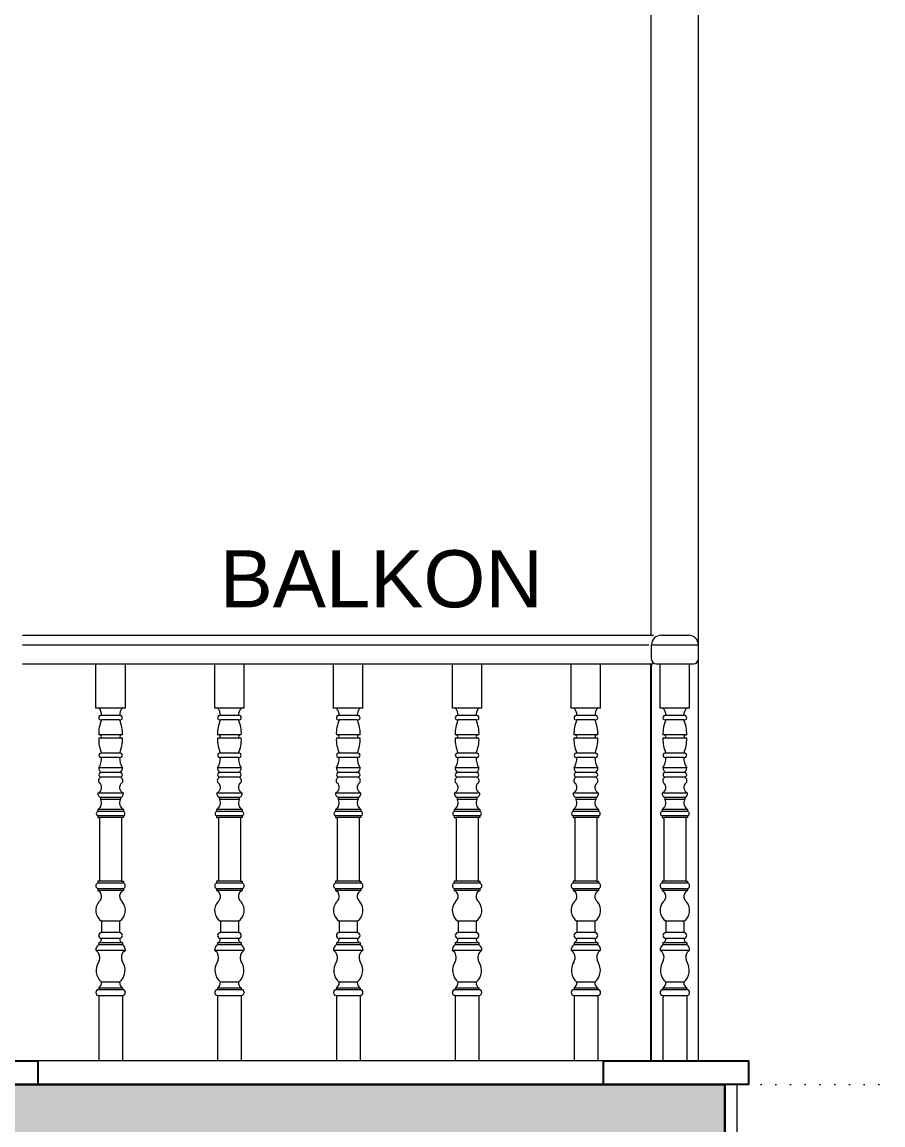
# Model space of a CAD drawing. Extents: x 775040 to 808375, y 4159409 to 4163651.
# Drawn here: x 793877 to 794058.1, y 4160552.6 to 4160784.6 of the extents above; entities that cross this region are included whole.
import ezdxf

# ---------------------------------------------------------------- set-up
doc = ezdxf.new("R2010")
doc.units = 0
doc.header["$MEASUREMENT"] = 0
doc.linetypes.add('ACAD_ISO07W100', pattern=[3, 0, -3])
doc.layers.add('denizlik', color=25, linetype='Continuous')
for name, color, linetype, lineweight in [('Z_g1', 1, 'Continuous', 5), ('Z_g2', 2, 'Continuous', 9), ('Z_g5', 5, 'Continuous', 18), ('Z_izdot', 42, 'ACAD_ISO07W100', 9), ('Z_iç ölçü dikey', 111, 'Continuous', 25), ('Z_kesit döşeme', 5, 'Continuous', 30), ('Z_kolon tarama', 171, 'Continuous', 5), ('Z_sıva', 241, 'Continuous', 5), ('Z_tefriş', 73, 'Continuous', 5), ('Z_yazı', 4, 'Continuous', 20)]:
    doc.layers.add(name, color=color, linetype=linetype, lineweight=lineweight)
doc.styles.add('ARIAL', font='ariblk.ttf', dxfattribs={"height": 1})

msp = doc.modelspace()

# ---------------------------------------------------------------- hatches: boundary and pattern name
at = {"layer": 'Z_kolon tarama'}
h = msp.add_hatch(dxfattribs=at)
h.set_pattern_fill('ANSI33', color=256, scale=15, style=0)
h.paths.add_polyline_path([(792844.87, 4160545.97), (792850.04, 4160551.14), (792883.69, 4160551.14), (792888.87, 4160545.97), (792888.87, 4160529.14), (792903.87, 4160529.14), (792903.87, 4160545.97), (792909.04, 4160551.14), (792942.69, 4160551.14), (792947.87, 4160545.97), (792947.87, 4160529.14), (792962.87, 4160529.14), (792962.87, 4160545.97), (792968.04, 4160551.14), (793001.69, 4160551.14), (793006.87, 4160545.97), (793006.87, 4160529.14), (793021.87, 4160529.14), (793021.87, 4160545.97), (793027.04, 4160551.14), (793060.69, 4160551.14), (793065.87, 4160545.97), (793065.87, 4160529.14), (793080.87, 4160529.14), (793080.87, 4160545.97), (793086.04, 4160551.14), (793119.69, 4160551.14), (793124.87, 4160545.97), (793124.87, 4160529.14), (793139.87, 4160529.14), (793139.87, 4160545.97), (793145.04, 4160551.14), (793178.69, 4160551.14), (793183.87, 4160545.97), (793183.87, 4160529.14), (793198.87, 4160529.14), (793198.87, 4160545.97), (793204.04, 4160551.14), (793237.69, 4160551.14), (793242.87, 4160545.97), (793242.87, 4160529.14), (793257.87, 4160529.14), (793257.87, 4160545.97), (793263.04, 4160551.14), (793296.69, 4160551.14), (793301.87, 4160545.97), (793301.87, 4160529.14), (793316.87, 4160529.14), (793316.87, 4160545.97), (793322.04, 4160551.14), (793355.69, 4160551.14), (793360.87, 4160545.97), (793360.87, 4160529.14), (793375.87, 4160529.14), (793375.87, 4160545.97), (793381.04, 4160551.14), (793414.69, 4160551.14), (793419.87, 4160545.97), (793419.87, 4160529.14), (793434.87, 4160529.14), (793434.87, 4160545.97), (793440.04, 4160551.14), (793473.69, 4160551.14), (793478.87, 4160545.97), (793478.87, 4160529.14), (793493.87, 4160529.14), (793493.87, 4160545.97), (793499.04, 4160551.14), (793532.69, 4160551.14), (793537.87, 4160545.97), (793537.87, 4160529.14), (793552.87, 4160529.14), (793552.87, 4160545.97), (793558.04, 4160551.14), (793591.69, 4160551.14), (793596.87, 4160545.97), (793596.87, 4160529.14), (793611.87, 4160529.14), (793611.87, 4160545.97), (793617.04, 4160551.14), (793650.69, 4160551.14), (793655.87, 4160545.97), (793655.87, 4160529.14), (793670.87, 4160529.14), (793670.87, 4160545.97), (793676.04, 4160551.14), (793709.69, 4160551.14), (793714.87, 4160545.97), (793714.87, 4160529.14), (793729.87, 4160529.14), (793729.87, 4160545.97), (793735.04, 4160551.14), (793768.69, 4160551.14), (793773.87, 4160545.97), (793773.87, 4160529.14), (794024.87, 4160529.14), (794024.87, 4160561.14), (792777.87, 4160561.14), (792777.87, 4160543.49), (792749.87, 4160543.49), (792749.87, 4160525.85), (792721.87, 4160525.85), (792721.87, 4160508.2), (792693.87, 4160508.2), (792693.87, 4160490.55), (792665.87, 4160490.55), (792665.87, 4160472.91), (792637.87, 4160472.91), (792637.87, 4160455.26), (792609.87, 4160455.26), (792609.87, 4160437.61), (792581.87, 4160437.61), (792581.87, 4160419.96), (792553.87, 4160419.96), (792553.87, 4160402.32), (792525.87, 4160402.32), (792525.87, 4160384.67), (792497.87, 4160384.67), (792497.87, 4160367.02), (792469.87, 4160367.02), (792469.87, 4160349.38), (792441.87, 4160349.38), (792441.87, 4160331.73), (792413.87, 4160331.73), (792413.87, 4160314.08), (792385.87, 4160314.08), (792385.87, 4160296.44), (792357.87, 4160296.44), (792357.87, 4160278.79), (792329.87, 4160278.79), (792329.87, 4160261.14), (792372.87, 4160261.14), (792372.87, 4160270.51), (792783.23, 4160529.14), (792844.87, 4160529.14)])
h.paths.add_polyline_path([(793794.87, 4160543.47), (793796.76, 4160545.14), (793808.87, 4160545.14), (793808.87, 4160533.14), (793794.87, 4160533.14)], flags=16)
h.paths.add_polyline_path([(793812.87, 4160545.14), (793825.09, 4160545.14), (793826.87, 4160543.42), (793826.87, 4160533.14), (793812.87, 4160533.14)], flags=16)
h.paths.add_polyline_path([(793853.87, 4160543.47), (793855.76, 4160545.14), (793867.87, 4160545.14), (793867.87, 4160533.14), (793853.87, 4160533.14)], flags=16)
h.paths.add_polyline_path([(793871.87, 4160545.14), (793884.09, 4160545.14), (793885.87, 4160543.42), (793885.87, 4160533.14), (793871.87, 4160533.14)], flags=16)
h.paths.add_polyline_path([(793809.88, 4160536.96), (793809.88, 4160553.33), (793791.13, 4160553.33), (793791.13, 4160536.96)], flags=24)

# ---------------------------------------------------------------- linework, layer by layer
at = {"layer": 'denizlik', "color": 5}
for points in [[(793849.87, 4160561.14), (793844.87, 4160561.14), (793844.87, 4160566.14), (793880.37, 4160566.14), (793880.37, 4160561.14), (793849.87, 4160561.14)], [(794004.37, 4160561.14), (793999.37, 4160561.14), (793999.37, 4160566.14), (794029.87, 4160566.14), (794029.87, 4160561.14), (794004.37, 4160561.14)]]:
    msp.add_lwpolyline(points, dxfattribs=at)
at = {"layer": 'Z_g1'}
for p, q in [((794009.31, 4160803.14), (794009.31, 4160655.64)), ((794019.31, 4160566.14), (794019.31, 4160803.14)), ((793877.09, 4160655.64), (794009.85, 4160655.64)), ((793877.09, 4160653.64), (794008.9, 4160653.64)), ((793877.09, 4160649.64), (794009.76, 4160649.64)), ((793877.09, 4160649.64), (794009.76, 4160649.64)), ((793999.37, 4160566.14), (793877.09, 4160566.14))]:
    msp.add_line(p, q, dxfattribs=at)
at = {"layer": 'Z_g2'}
for p, q in [((793892.55, 4160640.33), (793892.55, 4160649.64)), ((793898.75, 4160640.33), (793898.75, 4160649.64)), ((793917.55, 4160640.33), (793917.55, 4160649.64)), ((793923.75, 4160640.33), (793923.75, 4160649.64)), ((793942.55, 4160640.33), (793942.55, 4160649.64)), ((793948.75, 4160640.33), (793948.75, 4160649.64)), ((793967.55, 4160640.33), (793967.55, 4160649.64)), ((793973.75, 4160640.33), (793973.75, 4160649.64)), ((793992.55, 4160645.03), (793992.55, 4160649.64)), ((793998.75, 4160640.33), (793998.75, 4160649.64)), ((793992.55, 4160640.33), (793992.55, 4160645.03)), ((793898.75, 4160640.33), (793892.55, 4160640.33)), ((793923.75, 4160640.33), (793917.55, 4160640.33)), ((793948.75, 4160640.33), (793942.55, 4160640.33)), ((793973.75, 4160640.33), (793967.55, 4160640.33)), ((793998.75, 4160640.33), (793992.55, 4160640.33)), ((793897.55, 4160638.79), (793893.75, 4160638.79)), ((793897.55, 4160637.83), (793893.75, 4160637.83)), ((793922.55, 4160638.79), (793918.75, 4160638.79)), ((793922.55, 4160637.83), (793918.75, 4160637.83)), ((793947.55, 4160638.79), (793943.75, 4160638.79)), ((793947.55, 4160637.83), (793943.75, 4160637.83)), ((793972.55, 4160638.79), (793968.75, 4160638.79)), ((793972.55, 4160637.83), (793968.75, 4160637.83)), ((793997.55, 4160638.79), (793993.75, 4160638.79)), ((793997.55, 4160637.83), (793993.75, 4160637.83)), ((793898.15, 4160634.71), (793893.15, 4160634.71)), ((793898.15, 4160633.99), (793893.15, 4160633.99)), ((793923.15, 4160634.71), (793918.15, 4160634.71)), ((793923.15, 4160633.99), (793918.15, 4160633.99)), ((793948.15, 4160634.71), (793943.15, 4160634.71)), ((793948.15, 4160633.99), (793943.15, 4160633.99)), ((793973.15, 4160634.71), (793968.15, 4160634.71)), ((793973.15, 4160633.99), (793968.15, 4160633.99)), ((793998.15, 4160634.71), (793993.15, 4160634.71)), ((793998.15, 4160633.99), (793993.15, 4160633.99)), ((793897.55, 4160630.87), (793893.75, 4160630.87)), ((793922.55, 4160630.87), (793918.75, 4160630.87)), ((793947.55, 4160630.87), (793943.75, 4160630.87)), ((793972.55, 4160630.87), (793968.75, 4160630.87)), ((793997.55, 4160630.87), (793993.75, 4160630.87)), ((793897.55, 4160629.91), (793893.68, 4160629.91)), ((793922.55, 4160629.91), (793918.68, 4160629.91)), ((793947.55, 4160629.91), (793943.68, 4160629.91)), ((793972.55, 4160629.91), (793968.68, 4160629.91)), ((793997.55, 4160629.91), (793993.68, 4160629.91)), ((793898.15, 4160627.75), (793893.15, 4160627.75)), ((793897.07, 4160626.79), (793893.75, 4160626.79)), ((793897.55, 4160625.83), (793893.75, 4160625.83)), ((793897.55, 4160626.79), (793897.07, 4160626.79)), ((793923.15, 4160627.75), (793918.15, 4160627.75)), ((793922.07, 4160626.79), (793918.75, 4160626.79)), ((793922.55, 4160625.83), (793918.75, 4160625.83)), ((793922.55, 4160626.79), (793922.07, 4160626.79)), ((793948.15, 4160627.75), (793943.15, 4160627.75)), ((793947.07, 4160626.79), (793943.75, 4160626.79)), ((793947.55, 4160625.83), (793943.75, 4160625.83)), ((793947.55, 4160626.79), (793947.07, 4160626.79)), ((793973.15, 4160627.75), (793968.15, 4160627.75)), ((793972.07, 4160626.79), (793968.75, 4160626.79)), ((793972.55, 4160625.83), (793968.75, 4160625.83)), ((793972.55, 4160626.79), (793972.07, 4160626.79)), ((793998.15, 4160627.75), (793993.15, 4160627.75)), ((793997.07, 4160626.79), (793993.75, 4160626.79)), ((793997.55, 4160625.83), (793993.75, 4160625.83)), ((793997.55, 4160626.79), (793997.07, 4160626.79)), ((793898.33, 4160622.45), (793892.96, 4160622.45)), ((793893.56, 4160621.49), (793893.56, 4160621.13)), ((793897.73, 4160621.49), (793893.56, 4160621.49)), ((793897.73, 4160621.13), (793893.56, 4160621.13)), ((793897.73, 4160621.49), (793897.73, 4160621.13)), ((793923.33, 4160622.45), (793917.96, 4160622.45)), ((793918.56, 4160621.49), (793918.56, 4160621.13)), ((793922.73, 4160621.49), (793918.56, 4160621.49)), ((793922.73, 4160621.13), (793918.56, 4160621.13)), ((793922.73, 4160621.49), (793922.73, 4160621.13)), ((793948.33, 4160622.45), (793942.96, 4160622.45)), ((793943.56, 4160621.49), (793943.56, 4160621.13)), ((793947.73, 4160621.49), (793943.56, 4160621.49)), ((793947.73, 4160621.13), (793943.56, 4160621.13)), ((793947.73, 4160621.49), (793947.73, 4160621.13)), ((793973.33, 4160622.45), (793967.96, 4160622.45)), ((793968.56, 4160621.49), (793968.56, 4160621.13)), ((793972.73, 4160621.49), (793968.56, 4160621.49)), ((793972.73, 4160621.13), (793968.56, 4160621.13)), ((793972.73, 4160621.49), (793972.73, 4160621.13)), ((793998.33, 4160622.45), (793992.96, 4160622.45)), ((793993.56, 4160621.49), (793993.56, 4160621.13)), ((793997.73, 4160621.49), (793993.56, 4160621.49)), ((793997.73, 4160621.13), (793993.56, 4160621.13)), ((793997.73, 4160621.49), (793997.73, 4160621.13)), ((793892.96, 4160618.97), (793892.96, 4160618.61)), ((793898.33, 4160618.97), (793892.96, 4160618.97)), ((793898.33, 4160618.97), (793898.33, 4160618.61)), ((793917.96, 4160618.97), (793917.96, 4160618.61)), ((793923.33, 4160618.97), (793917.96, 4160618.97)), ((793923.33, 4160618.97), (793923.33, 4160618.61)), ((793942.96, 4160618.97), (793942.96, 4160618.61)), ((793948.33, 4160618.97), (793942.96, 4160618.97)), ((793948.33, 4160618.97), (793948.33, 4160618.61)), ((793967.96, 4160618.97), (793967.96, 4160618.61)), ((793973.33, 4160618.97), (793967.96, 4160618.97)), ((793973.33, 4160618.97), (793973.33, 4160618.61)), ((793992.96, 4160618.97), (793992.96, 4160618.61)), ((793998.33, 4160618.97), (793992.96, 4160618.97)), ((793998.33, 4160618.97), (793998.33, 4160618.61)), ((793898.33, 4160618.61), (793892.96, 4160618.61)), ((793892.96, 4160617.65), (793892.96, 4160617.29)), ((793898.33, 4160617.65), (793892.96, 4160617.65)), ((793892.96, 4160617.29), (793893.32, 4160617.29)), ((793893.32, 4160617.29), (793893.32, 4160603.89)), ((793897.97, 4160617.29), (793893.32, 4160617.29)), ((793898.33, 4160617.29), (793897.97, 4160617.29)), ((793897.97, 4160617.29), (793897.97, 4160603.89)), ((793898.33, 4160617.65), (793898.33, 4160617.29)), ((793923.33, 4160618.61), (793917.96, 4160618.61)), ((793917.96, 4160617.65), (793917.96, 4160617.29)), ((793923.33, 4160617.65), (793917.96, 4160617.65)), ((793917.96, 4160617.29), (793918.32, 4160617.29)), ((793918.32, 4160617.29), (793918.32, 4160603.89)), ((793922.97, 4160617.29), (793918.32, 4160617.29)), ((793923.33, 4160617.29), (793922.97, 4160617.29)), ((793922.97, 4160617.29), (793922.97, 4160603.89)), ((793923.33, 4160617.65), (793923.33, 4160617.29)), ((793948.33, 4160618.61), (793942.96, 4160618.61)), ((793942.96, 4160617.65), (793942.96, 4160617.29)), ((793948.33, 4160617.65), (793942.96, 4160617.65)), ((793942.96, 4160617.29), (793943.32, 4160617.29)), ((793943.32, 4160617.29), (793943.32, 4160603.89)), ((793947.97, 4160617.29), (793943.32, 4160617.29)), ((793948.33, 4160617.29), (793947.97, 4160617.29)), ((793947.97, 4160617.29), (793947.97, 4160603.89)), ((793948.33, 4160617.65), (793948.33, 4160617.29)), ((793973.33, 4160618.61), (793967.96, 4160618.61)), ((793967.96, 4160617.65), (793967.96, 4160617.29)), ((793973.33, 4160617.65), (793967.96, 4160617.65)), ((793967.96, 4160617.29), (793968.32, 4160617.29)), ((793968.32, 4160617.29), (793968.32, 4160603.89)), ((793972.97, 4160617.29), (793968.32, 4160617.29)), ((793973.33, 4160617.29), (793972.97, 4160617.29)), ((793972.97, 4160617.29), (793972.97, 4160603.89)), ((793973.33, 4160617.65), (793973.33, 4160617.29)), ((793998.33, 4160618.61), (793992.96, 4160618.61)), ((793992.96, 4160617.65), (793992.96, 4160617.29)), ((793998.33, 4160617.65), (793992.96, 4160617.65)), ((793992.96, 4160617.29), (793993.32, 4160617.29)), ((793993.32, 4160617.29), (793993.32, 4160603.89)), ((793997.97, 4160617.29), (793993.32, 4160617.29)), ((793998.33, 4160617.29), (793997.97, 4160617.29)), ((793997.97, 4160617.29), (793997.97, 4160603.89)), ((793998.33, 4160617.65), (793998.33, 4160617.29)), ((793893.32, 4160603.89), (793892.96, 4160603.89)), ((793892.96, 4160603.89), (793892.96, 4160603.53)), ((793898.33, 4160603.53), (793892.96, 4160603.53)), ((793897.97, 4160603.89), (793893.32, 4160603.89)), ((793897.97, 4160603.89), (793898.33, 4160603.89)), ((793898.33, 4160603.89), (793898.33, 4160603.53)), ((793918.32, 4160603.89), (793917.96, 4160603.89)), ((793917.96, 4160603.89), (793917.96, 4160603.53)), ((793923.33, 4160603.53), (793917.96, 4160603.53)), ((793922.97, 4160603.89), (793918.32, 4160603.89)), ((793922.97, 4160603.89), (793923.33, 4160603.89)), ((793923.33, 4160603.89), (793923.33, 4160603.53)), ((793943.32, 4160603.89), (793942.96, 4160603.89)), ((793942.96, 4160603.89), (793942.96, 4160603.53)), ((793948.33, 4160603.53), (793942.96, 4160603.53)), ((793947.97, 4160603.89), (793943.32, 4160603.89)), ((793947.97, 4160603.89), (793948.33, 4160603.89)), ((793948.33, 4160603.89), (793948.33, 4160603.53)), ((793968.32, 4160603.89), (793967.96, 4160603.89)), ((793967.96, 4160603.89), (793967.96, 4160603.53)), ((793973.33, 4160603.53), (793967.96, 4160603.53)), ((793972.97, 4160603.89), (793968.32, 4160603.89)), ((793972.97, 4160603.89), (793973.33, 4160603.89)), ((793973.33, 4160603.89), (793973.33, 4160603.53)), ((793993.32, 4160603.89), (793992.96, 4160603.89)), ((793992.96, 4160603.89), (793992.96, 4160603.53)), ((793998.33, 4160603.53), (793992.96, 4160603.53)), ((793997.97, 4160603.89), (793993.32, 4160603.89)), ((793997.97, 4160603.89), (793998.33, 4160603.89)), ((793998.33, 4160603.89), (793998.33, 4160603.53)), ((793892.96, 4160602.33), (793892.96, 4160601.97)), ((793898.33, 4160602.33), (793892.96, 4160602.33)), ((793898.33, 4160601.97), (793892.96, 4160601.97)), ((793898.33, 4160602.33), (793898.33, 4160601.97)), ((793917.96, 4160602.33), (793917.96, 4160601.97)), ((793923.33, 4160602.33), (793917.96, 4160602.33)), ((793923.33, 4160601.97), (793917.96, 4160601.97)), ((793923.33, 4160602.33), (793923.33, 4160601.97)), ((793942.96, 4160602.33), (793942.96, 4160601.97)), ((793948.33, 4160602.33), (793942.96, 4160602.33)), ((793948.33, 4160601.97), (793942.96, 4160601.97)), ((793948.33, 4160602.33), (793948.33, 4160601.97)), ((793967.96, 4160602.33), (793967.96, 4160601.97)), ((793973.33, 4160602.33), (793967.96, 4160602.33)), ((793973.33, 4160601.97), (793967.96, 4160601.97)), ((793973.33, 4160602.33), (793973.33, 4160601.97)), ((793992.96, 4160602.33), (793992.96, 4160601.97)), ((793998.33, 4160602.33), (793992.96, 4160602.33)), ((793998.33, 4160601.97), (793992.96, 4160601.97)), ((793998.33, 4160602.33), (793998.33, 4160601.97)), ((793893.75, 4160595.49), (793893.75, 4160593.09)), ((793897.55, 4160595.49), (793893.75, 4160595.49)), ((793897.55, 4160595.49), (793897.55, 4160593.09)), ((793918.75, 4160595.49), (793918.75, 4160593.09)), ((793922.55, 4160595.49), (793918.75, 4160595.49)), ((793922.55, 4160595.49), (793922.55, 4160593.09)), ((793943.75, 4160595.49), (793943.75, 4160593.09)), ((793947.55, 4160595.49), (793943.75, 4160595.49)), ((793947.55, 4160595.49), (793947.55, 4160593.09)), ((793968.75, 4160595.49), (793968.75, 4160593.09)), ((793972.55, 4160595.49), (793968.75, 4160595.49)), ((793972.55, 4160595.49), (793972.55, 4160593.09)), ((793993.75, 4160595.49), (793993.75, 4160593.09)), ((793997.55, 4160595.49), (793993.75, 4160595.49)), ((793997.55, 4160595.49), (793997.55, 4160593.09)), ((793893.15, 4160590.93), (793893.15, 4160590.57)), ((793898.15, 4160590.93), (793893.15, 4160590.93)), ((793897.55, 4160591.89), (793893.75, 4160591.89)), ((793897.55, 4160593.09), (793893.8, 4160593.09)), ((793898.15, 4160590.93), (793898.15, 4160590.57)), ((793918.15, 4160590.93), (793918.15, 4160590.57)), ((793923.15, 4160590.93), (793918.15, 4160590.93)), ((793922.55, 4160591.89), (793918.75, 4160591.89)), ((793922.55, 4160593.09), (793918.8, 4160593.09)), ((793923.15, 4160590.93), (793923.15, 4160590.57)), ((793943.15, 4160590.93), (793943.15, 4160590.57)), ((793948.15, 4160590.93), (793943.15, 4160590.93)), ((793947.55, 4160591.89), (793943.75, 4160591.89)), ((793947.55, 4160593.09), (793943.8, 4160593.09)), ((793948.15, 4160590.93), (793948.15, 4160590.57)), ((793968.15, 4160590.93), (793968.15, 4160590.57)), ((793973.15, 4160590.93), (793968.15, 4160590.93)), ((793972.55, 4160591.89), (793968.75, 4160591.89)), ((793972.55, 4160593.09), (793968.8, 4160593.09)), ((793973.15, 4160590.93), (793973.15, 4160590.57)), ((793993.15, 4160590.93), (793993.15, 4160590.57)), ((793998.15, 4160590.93), (793993.15, 4160590.93)), ((793997.55, 4160591.89), (793993.75, 4160591.89)), ((793997.55, 4160593.09), (793993.8, 4160593.09)), ((793998.15, 4160590.93), (793998.15, 4160590.57)), ((793898.75, 4160589.37), (793892.55, 4160589.37)), ((793893.15, 4160590.57), (793898.15, 4160590.57)), ((793923.75, 4160589.37), (793917.55, 4160589.37)), ((793918.15, 4160590.57), (793923.15, 4160590.57)), ((793948.75, 4160589.37), (793942.55, 4160589.37)), ((793943.15, 4160590.57), (793948.15, 4160590.57)), ((793973.75, 4160589.37), (793967.55, 4160589.37)), ((793968.15, 4160590.57), (793973.15, 4160590.57)), ((793998.75, 4160589.37), (793992.55, 4160589.37)), ((793993.15, 4160590.57), (793998.15, 4160590.57)), ((793897.55, 4160582.65), (793893.75, 4160582.65)), ((793922.55, 4160582.65), (793918.75, 4160582.65)), ((793947.55, 4160582.65), (793943.75, 4160582.65)), ((793972.55, 4160582.65), (793968.75, 4160582.65)), ((793997.55, 4160582.65), (793993.75, 4160582.65)), ((793893.15, 4160581.45), (793893.15, 4160581.09)), ((793893.15, 4160581.45), (793898.15, 4160581.45)), ((793898.15, 4160581.09), (793893.15, 4160581.09)), ((793893.15, 4160579.89), (793893.15, 4160566.14)), ((793893.15, 4160579.89), (793898.15, 4160579.89)), ((793898.15, 4160581.45), (793898.15, 4160581.09)), ((793898.15, 4160579.89), (793898.15, 4160566.14)), ((793918.15, 4160581.45), (793918.15, 4160581.09)), ((793918.15, 4160581.45), (793923.15, 4160581.45)), ((793923.15, 4160581.09), (793918.15, 4160581.09)), ((793918.15, 4160579.89), (793918.15, 4160566.14)), ((793918.15, 4160579.89), (793923.15, 4160579.89)), ((793923.15, 4160581.45), (793923.15, 4160581.09)), ((793923.15, 4160579.89), (793923.15, 4160566.14)), ((793943.15, 4160581.45), (793943.15, 4160581.09)), ((793943.15, 4160581.45), (793948.15, 4160581.45)), ((793948.15, 4160581.09), (793943.15, 4160581.09)), ((793943.15, 4160579.89), (793943.15, 4160566.14)), ((793943.15, 4160579.89), (793948.15, 4160579.89)), ((793948.15, 4160581.45), (793948.15, 4160581.09)), ((793948.15, 4160579.89), (793948.15, 4160566.14)), ((793968.15, 4160581.45), (793968.15, 4160581.09)), ((793968.15, 4160581.45), (793973.15, 4160581.45)), ((793973.15, 4160581.09), (793968.15, 4160581.09)), ((793968.15, 4160579.89), (793968.15, 4160566.14)), ((793968.15, 4160579.89), (793973.15, 4160579.89)), ((793973.15, 4160581.45), (793973.15, 4160581.09)), ((793973.15, 4160579.89), (793973.15, 4160566.14)), ((793993.15, 4160581.45), (793993.15, 4160581.09)), ((793993.15, 4160581.45), (793998.15, 4160581.45)), ((793998.15, 4160581.09), (793993.15, 4160581.09)), ((793993.15, 4160579.89), (793993.15, 4160566.14)), ((793993.15, 4160579.89), (793998.15, 4160579.89)), ((793998.15, 4160581.45), (793998.15, 4160581.09)), ((793998.15, 4160579.89), (793998.15, 4160566.14))]:
    msp.add_line(p, q, dxfattribs=at)
for centre, radius, start, end in [((793891.83, 4160638.93), 1.92, 355.9157, 46.7436), ((793899.47, 4160638.93), 1.92, 133.2564, 184.0843), ((793916.83, 4160638.93), 1.92, 355.9157, 46.7436), ((793924.47, 4160638.93), 1.92, 133.2564, 184.0843), ((793941.83, 4160638.93), 1.92, 355.9157, 46.7436), ((793949.47, 4160638.93), 1.92, 133.2564, 184.0843), ((793966.83, 4160638.93), 1.92, 355.9157, 46.7436), ((793974.47, 4160638.93), 1.92, 133.2564, 184.0843), ((793991.83, 4160638.93), 1.92, 355.9157, 46.7436), ((793999.47, 4160638.93), 1.92, 133.2564, 184.0843), ((793900.2, 4160634.97), 7.06, 156.1042, 182.1247), ((793893.65, 4160638.3), 0.502, 78.7725, 178.5472), ((793893.65, 4160638.32), 0.502, 181.4528, 281.2275), ((793897.65, 4160638.3), 0.502, 1.4528, 101.2275), ((793897.65, 4160638.32), 0.502, 258.7725, 358.5472), ((793891.1, 4160634.97), 7.06, 357.8753, 23.8958), ((793925.2, 4160634.97), 7.06, 156.1042, 182.1247), ((793918.65, 4160638.3), 0.502, 78.7725, 178.5472), ((793918.65, 4160638.32), 0.502, 181.4528, 281.2275), ((793922.65, 4160638.3), 0.502, 1.4528, 101.2275), ((793922.65, 4160638.32), 0.502, 258.7725, 358.5472), ((793916.1, 4160634.97), 7.06, 357.8753, 23.8958), ((793950.2, 4160634.97), 7.06, 156.1042, 182.1247), ((793943.65, 4160638.3), 0.502, 78.7725, 178.5472), ((793943.65, 4160638.32), 0.502, 181.4528, 281.2275), ((793947.65, 4160638.3), 0.502, 1.4528, 101.2275), ((793947.65, 4160638.32), 0.502, 258.7725, 358.5472), ((793941.1, 4160634.97), 7.06, 357.8753, 23.8958), ((793975.2, 4160634.97), 7.06, 156.1042, 182.1247), ((793968.65, 4160638.3), 0.502, 78.7725, 178.5472), ((793968.65, 4160638.32), 0.502, 181.4528, 281.2275), ((793972.65, 4160638.3), 0.502, 1.4528, 101.2275), ((793972.65, 4160638.32), 0.502, 258.7725, 358.5472), ((793966.1, 4160634.97), 7.06, 357.8753, 23.8958), ((794000.2, 4160634.97), 7.06, 156.1042, 182.1247), ((793993.65, 4160638.3), 0.502, 78.7725, 178.5472), ((793993.65, 4160638.32), 0.502, 181.4528, 281.2275), ((793997.65, 4160638.3), 0.502, 1.4528, 101.2275), ((793997.65, 4160638.32), 0.502, 258.7725, 358.5472), ((793991.1, 4160634.97), 7.06, 357.8753, 23.8958), ((793900.2, 4160633.73), 7.06, 177.8753, 203.8958), ((793893.13, 4160633.45), 1.26, 72.6119, 89.4023), ((793893.13, 4160635.25), 1.26, 270.5977, 287.3881), ((793893.41, 4160634.36), 0.315, 358.91, 70.2818), ((793893.41, 4160634.35), 0.315, 289.7182, 1.09), ((793891.1, 4160633.73), 7.06, 336.1042, 2.1247), ((793897.89, 4160634.36), 0.315, 109.7182, 181.09), ((793897.89, 4160634.35), 0.315, 178.91, 250.2818), ((793898.16, 4160633.45), 1.26, 90.5977, 107.3881), ((793898.16, 4160635.25), 1.26, 252.6119, 269.4023), ((793925.2, 4160633.73), 7.06, 177.8753, 203.8958), ((793918.13, 4160633.45), 1.26, 72.6119, 89.4023), ((793918.13, 4160635.25), 1.26, 270.5977, 287.3881), ((793918.41, 4160634.36), 0.315, 358.91, 70.2818), ((793918.41, 4160634.35), 0.315, 289.7182, 1.09), ((793916.1, 4160633.73), 7.06, 336.1042, 2.1247), ((793922.89, 4160634.36), 0.315, 109.7182, 181.09), ((793922.89, 4160634.35), 0.315, 178.91, 250.2818), ((793923.16, 4160633.45), 1.26, 90.5977, 107.3881), ((793923.16, 4160635.25), 1.26, 252.6119, 269.4023), ((793950.2, 4160633.73), 7.06, 177.8753, 203.8958), ((793943.13, 4160633.45), 1.26, 72.6119, 89.4023), ((793943.13, 4160635.25), 1.26, 270.5977, 287.3881), ((793943.41, 4160634.36), 0.315, 358.91, 70.2818), ((793943.41, 4160634.35), 0.315, 289.7182, 1.09), ((793941.1, 4160633.73), 7.06, 336.1042, 2.1247), ((793947.89, 4160634.36), 0.315, 109.7182, 181.09), ((793947.89, 4160634.35), 0.315, 178.91, 250.2818), ((793948.16, 4160633.45), 1.26, 90.5977, 107.3881), ((793948.16, 4160635.25), 1.26, 252.6119, 269.4023), ((793975.2, 4160633.73), 7.06, 177.8753, 203.8958), ((793968.13, 4160633.45), 1.26, 72.6119, 89.4023), ((793968.13, 4160635.25), 1.26, 270.5977, 287.3881), ((793968.41, 4160634.36), 0.315, 358.91, 70.2818), ((793968.41, 4160634.35), 0.315, 289.7182, 1.09), ((793966.1, 4160633.73), 7.06, 336.1042, 2.1247), ((793972.89, 4160634.36), 0.315, 109.7182, 181.09), ((793972.89, 4160634.35), 0.315, 178.91, 250.2818), ((793973.16, 4160633.45), 1.26, 90.5977, 107.3881), ((793973.16, 4160635.25), 1.26, 252.6119, 269.4023), ((794000.2, 4160633.73), 7.06, 177.8753, 203.8958), ((793993.13, 4160633.45), 1.26, 72.6119, 89.4023), ((793993.13, 4160635.25), 1.26, 270.5977, 287.3881), ((793993.41, 4160634.36), 0.315, 358.91, 70.2818), ((793993.41, 4160634.35), 0.315, 289.7182, 1.09), ((793991.1, 4160633.73), 7.06, 336.1042, 2.1247), ((793997.89, 4160634.36), 0.315, 109.7182, 181.09), ((793997.89, 4160634.35), 0.315, 178.91, 250.2818), ((793998.16, 4160633.45), 1.26, 90.5977, 107.3881), ((793998.16, 4160635.25), 1.26, 252.6119, 269.4023), ((793893.68, 4160630.36), 0.52, 82.2985, 176.0975), ((793893.68, 4160630.43), 0.52, 183.9025, 277.7015), ((793897.62, 4160630.36), 0.52, 3.9025, 97.7015), ((793897.62, 4160630.43), 0.52, 262.2985, 356.0975), ((793918.68, 4160630.36), 0.52, 82.2985, 176.0975), ((793918.68, 4160630.43), 0.52, 183.9025, 277.7015), ((793922.62, 4160630.36), 0.52, 3.9025, 97.7015), ((793922.62, 4160630.43), 0.52, 262.2985, 356.0975), ((793943.68, 4160630.36), 0.52, 82.2985, 176.0975), ((793943.68, 4160630.43), 0.52, 183.9025, 277.7015), ((793947.62, 4160630.36), 0.52, 3.9025, 97.7015), ((793947.62, 4160630.43), 0.52, 262.2985, 356.0975), ((793968.68, 4160630.36), 0.52, 82.2985, 176.0975), ((793968.68, 4160630.43), 0.52, 183.9025, 277.7015), ((793972.62, 4160630.36), 0.52, 3.9025, 97.7015), ((793972.62, 4160630.43), 0.52, 262.2985, 356.0975), ((793993.68, 4160630.36), 0.52, 82.2985, 176.0975), ((793993.68, 4160630.43), 0.52, 183.9025, 277.7015), ((793997.62, 4160630.36), 0.52, 3.9025, 97.7015), ((793997.62, 4160630.43), 0.52, 262.2985, 356.0975), ((793890.03, 4160629.78), 3.72, 326.9193, 2.0325), ((793901.26, 4160629.78), 3.72, 177.9675, 213.0807), ((793915.03, 4160629.78), 3.72, 326.9193, 2.0325), ((793926.26, 4160629.78), 3.72, 177.9675, 213.0807), ((793940.03, 4160629.78), 3.72, 326.9193, 2.0325), ((793951.26, 4160629.78), 3.72, 177.9675, 213.0807), ((793965.03, 4160629.78), 3.72, 326.9193, 2.0325), ((793976.26, 4160629.78), 3.72, 177.9675, 213.0807), ((793990.03, 4160629.78), 3.72, 326.9193, 2.0325), ((794001.26, 4160629.78), 3.72, 177.9675, 213.0807), ((793893.86, 4160625.08), 0.759, 98.127, 219.2866), ((793894.1, 4160627.68), 0.954, 175.5967, 248.4141), ((793893.68, 4160626.28), 0.52, 82.2985, 176.0975), ((793893.68, 4160626.35), 0.52, 183.9025, 277.7015), ((793897.2, 4160627.68), 0.954, 291.5859, 4.4033), ((793897.62, 4160626.28), 0.52, 3.9025, 97.7015), ((793897.62, 4160626.35), 0.52, 262.2985, 356.0975), ((793897.44, 4160625.08), 0.759, 320.7134, 81.873), ((793918.86, 4160625.08), 0.759, 98.127, 219.2866), ((793919.1, 4160627.68), 0.954, 175.5967, 248.4141), ((793918.68, 4160626.28), 0.52, 82.2985, 176.0975), ((793918.68, 4160626.35), 0.52, 183.9025, 277.7015), ((793922.2, 4160627.68), 0.954, 291.5859, 4.4033), ((793922.62, 4160626.28), 0.52, 3.9025, 97.7015), ((793922.62, 4160626.35), 0.52, 262.2985, 356.0975), ((793922.44, 4160625.08), 0.759, 320.7134, 81.873), ((793943.86, 4160625.08), 0.759, 98.127, 219.2866), ((793944.1, 4160627.68), 0.954, 175.5967, 248.4141), ((793943.68, 4160626.28), 0.52, 82.2985, 176.0975), ((793943.68, 4160626.35), 0.52, 183.9025, 277.7015), ((793947.2, 4160627.68), 0.954, 291.5859, 4.4033), ((793947.62, 4160626.28), 0.52, 3.9025, 97.7015), ((793947.62, 4160626.35), 0.52, 262.2985, 356.0975), ((793947.44, 4160625.08), 0.759, 320.7134, 81.873), ((793968.86, 4160625.08), 0.759, 98.127, 219.2866), ((793969.1, 4160627.68), 0.954, 175.5967, 248.4141), ((793968.68, 4160626.28), 0.52, 82.2985, 176.0975), ((793968.68, 4160626.35), 0.52, 183.9025, 277.7015), ((793972.2, 4160627.68), 0.954, 291.5859, 4.4033), ((793972.62, 4160626.28), 0.52, 3.9025, 97.7015), ((793972.62, 4160626.35), 0.52, 262.2985, 356.0975), ((793972.44, 4160625.08), 0.759, 320.7134, 81.873), ((793993.86, 4160625.08), 0.759, 98.127, 219.2866), ((793994.1, 4160627.68), 0.954, 175.5967, 248.4141), ((793993.68, 4160626.28), 0.52, 82.2985, 176.0975), ((793993.68, 4160626.35), 0.52, 183.9025, 277.7015), ((793997.2, 4160627.68), 0.954, 291.5859, 4.4033), ((793997.62, 4160626.28), 0.52, 3.9025, 97.7015), ((793997.62, 4160626.35), 0.52, 262.2985, 356.0975), ((793997.44, 4160625.08), 0.759, 320.7134, 81.873), ((793892.51, 4160623.61), 1.25, 291.5548, 52.408), ((793898.79, 4160623.61), 1.25, 127.592, 248.4452), ((793917.51, 4160623.61), 1.25, 291.5548, 52.408), ((793923.79, 4160623.61), 1.25, 127.592, 248.4452), ((793942.51, 4160623.61), 1.25, 291.5548, 52.408), ((793948.79, 4160623.61), 1.25, 127.592, 248.4452), ((793967.51, 4160623.61), 1.25, 291.5548, 52.408), ((793973.79, 4160623.61), 1.25, 127.592, 248.4452), ((793992.51, 4160623.61), 1.25, 291.5548, 52.408), ((793998.79, 4160623.61), 1.25, 127.592, 248.4452), ((793893.92, 4160622.38), 0.954, 175.5967, 248.4141), ((793892.08, 4160620.38), 1.67, 302.2317, 26.7201), ((793899.22, 4160620.38), 1.67, 153.2799, 237.7683), ((793897.38, 4160622.38), 0.954, 291.5859, 4.4033), ((793918.92, 4160622.38), 0.954, 175.5967, 248.4141), ((793917.08, 4160620.38), 1.67, 302.2317, 26.7201), ((793924.22, 4160620.38), 1.67, 153.2799, 237.7683), ((793922.38, 4160622.38), 0.954, 291.5859, 4.4033), ((793943.92, 4160622.38), 0.954, 175.5967, 248.4141), ((793942.08, 4160620.38), 1.67, 302.2317, 26.7201), ((793949.22, 4160620.38), 1.67, 153.2799, 237.7683), ((793947.38, 4160622.38), 0.954, 291.5859, 4.4033), ((793968.92, 4160622.38), 0.954, 175.5967, 248.4141), ((793967.08, 4160620.38), 1.67, 302.2317, 26.7201), ((793974.22, 4160620.38), 1.67, 153.2799, 237.7683), ((793972.38, 4160622.38), 0.954, 291.5859, 4.4033), ((793993.92, 4160622.38), 0.954, 175.5967, 248.4141), ((793992.08, 4160620.38), 1.67, 302.2317, 26.7201), ((793999.22, 4160620.38), 1.67, 153.2799, 237.7683), ((793997.38, 4160622.38), 0.954, 291.5859, 4.4033), ((793893.14, 4160618.13), 0.509, 109.5898, 250.4102), ((793898.16, 4160618.13), 0.509, 289.5898, 70.4102), ((793918.14, 4160618.13), 0.509, 109.5898, 250.4102), ((793923.16, 4160618.13), 0.509, 289.5898, 70.4102), ((793943.14, 4160618.13), 0.509, 109.5898, 250.4102), ((793948.16, 4160618.13), 0.509, 289.5898, 70.4102), ((793968.14, 4160618.13), 0.509, 109.5898, 250.4102), ((793973.16, 4160618.13), 0.509, 289.5898, 70.4102), ((793993.14, 4160618.13), 0.509, 109.5898, 250.4102), ((793998.16, 4160618.13), 0.509, 289.5898, 70.4102), ((793893.15, 4160602.96), 0.599, 107.6456, 182.7954), ((793893.15, 4160602.9), 0.599, 177.2046, 252.3544), ((793898.15, 4160602.96), 0.599, 357.2046, 72.3544), ((793898.15, 4160602.9), 0.599, 287.6456, 2.7954), ((793918.15, 4160602.96), 0.599, 107.6456, 182.7954), ((793918.15, 4160602.9), 0.599, 177.2046, 252.3544), ((793923.15, 4160602.96), 0.599, 357.2046, 72.3544), ((793923.15, 4160602.9), 0.599, 287.6456, 2.7954), ((793943.15, 4160602.96), 0.599, 107.6456, 182.7954), ((793943.15, 4160602.9), 0.599, 177.2046, 252.3544), ((793948.15, 4160602.96), 0.599, 357.2046, 72.3544), ((793948.15, 4160602.9), 0.599, 287.6456, 2.7954), ((793968.15, 4160602.96), 0.599, 107.6456, 182.7954), ((793968.15, 4160602.9), 0.599, 177.2046, 252.3544), ((793973.15, 4160602.96), 0.599, 357.2046, 72.3544), ((793973.15, 4160602.9), 0.599, 287.6456, 2.7954), ((793993.15, 4160602.96), 0.599, 107.6456, 182.7954), ((793993.15, 4160602.9), 0.599, 177.2046, 252.3544), ((793998.15, 4160602.96), 0.599, 357.2046, 72.3544), ((793998.15, 4160602.9), 0.599, 287.6456, 2.7954), ((793892.34, 4160600.7), 1.42, 307.2303, 63.7098), ((793898.96, 4160600.7), 1.42, 116.2902, 232.7697), ((793917.34, 4160600.7), 1.42, 307.2303, 63.7098), ((793923.96, 4160600.7), 1.42, 116.2902, 232.7697), ((793942.34, 4160600.7), 1.42, 307.2303, 63.7098), ((793948.96, 4160600.7), 1.42, 116.2902, 232.7697), ((793967.34, 4160600.7), 1.42, 307.2303, 63.7098), ((793973.96, 4160600.7), 1.42, 116.2902, 232.7697), ((793992.34, 4160600.7), 1.42, 307.2303, 63.7098), ((793998.96, 4160600.7), 1.42, 116.2902, 232.7697), ((793895.28, 4160597.77), 2.75, 139.3609, 236.0899), ((793896.01, 4160597.77), 2.75, 303.9101, 40.6391), ((793920.28, 4160597.77), 2.75, 139.3609, 236.0899), ((793921.01, 4160597.77), 2.75, 303.9101, 40.6391), ((793945.28, 4160597.77), 2.75, 139.3609, 236.0899), ((793946.01, 4160597.77), 2.75, 303.9101, 40.6391), ((793970.28, 4160597.77), 2.75, 139.3609, 236.0899), ((793971.01, 4160597.77), 2.75, 303.9101, 40.6391), ((793995.28, 4160597.77), 2.75, 139.3609, 236.0899), ((793996.01, 4160597.77), 2.75, 303.9101, 40.6391), ((793893.77, 4160592.46), 0.625, 92.282, 177.718), ((793893.77, 4160592.51), 0.625, 182.282, 267.718), ((793892.79, 4160591.82), 0.965, 292.062, 3.9273), ((793897.52, 4160592.46), 0.625, 2.282, 87.718), ((793897.52, 4160592.51), 0.625, 272.282, 357.718), ((793898.51, 4160591.82), 0.965, 176.0727, 247.938), ((793918.77, 4160592.46), 0.625, 92.282, 177.718), ((793918.77, 4160592.51), 0.625, 182.282, 267.718), ((793917.79, 4160591.82), 0.965, 292.062, 3.9273), ((793922.52, 4160592.46), 0.625, 2.282, 87.718), ((793922.52, 4160592.51), 0.625, 272.282, 357.718), ((793923.51, 4160591.82), 0.965, 176.0727, 247.938), ((793943.77, 4160592.46), 0.625, 92.282, 177.718), ((793943.77, 4160592.51), 0.625, 182.282, 267.718), ((793942.79, 4160591.82), 0.965, 292.062, 3.9273), ((793947.52, 4160592.46), 0.625, 2.282, 87.718), ((793947.52, 4160592.51), 0.625, 272.282, 357.718), ((793948.51, 4160591.82), 0.965, 176.0727, 247.938), ((793968.77, 4160592.46), 0.625, 92.282, 177.718), ((793968.77, 4160592.51), 0.625, 182.282, 267.718), ((793967.79, 4160591.82), 0.965, 292.062, 3.9273), ((793972.52, 4160592.46), 0.625, 2.282, 87.718), ((793972.52, 4160592.51), 0.625, 272.282, 357.718), ((793973.51, 4160591.82), 0.965, 176.0727, 247.938), ((793993.77, 4160592.46), 0.625, 92.282, 177.718), ((793993.77, 4160592.51), 0.625, 182.282, 267.718), ((793992.79, 4160591.82), 0.965, 292.062, 3.9273), ((793997.52, 4160592.46), 0.625, 2.282, 87.718), ((793997.52, 4160592.51), 0.625, 272.282, 357.718), ((793998.51, 4160591.82), 0.965, 176.0727, 247.938), ((793893.84, 4160589.47), 1.3, 122.242, 184.6279), ((793891.55, 4160587.85), 1.82, 331.192, 56.8805), ((793899.74, 4160587.85), 1.82, 123.1195, 208.808), ((793897.46, 4160589.47), 1.3, 355.3721, 57.758), ((793918.84, 4160589.47), 1.3, 122.242, 184.6279), ((793916.55, 4160587.85), 1.82, 331.192, 56.8805), ((793924.74, 4160587.85), 1.82, 123.1195, 208.808), ((793922.46, 4160589.47), 1.3, 355.3721, 57.758), ((793943.84, 4160589.47), 1.3, 122.242, 184.6279), ((793941.55, 4160587.85), 1.82, 331.192, 56.8805), ((793949.74, 4160587.85), 1.82, 123.1195, 208.808), ((793947.46, 4160589.47), 1.3, 355.3721, 57.758), ((793968.84, 4160589.47), 1.3, 122.242, 184.6279), ((793966.55, 4160587.85), 1.82, 331.192, 56.8805), ((793974.74, 4160587.85), 1.82, 123.1195, 208.808), ((793972.46, 4160589.47), 1.3, 355.3721, 57.758), ((793993.84, 4160589.47), 1.3, 122.242, 184.6279), ((793991.55, 4160587.85), 1.82, 331.192, 56.8805), ((793999.74, 4160587.85), 1.82, 123.1195, 208.808), ((793997.46, 4160589.47), 1.3, 355.3721, 57.758), ((793895.95, 4160585.16), 3.34, 147.0961, 228.7182), ((793895.35, 4160585.16), 3.34, 311.2818, 32.9039), ((793920.95, 4160585.16), 3.34, 147.0961, 228.7182), ((793920.35, 4160585.16), 3.34, 311.2818, 32.9039), ((793945.95, 4160585.16), 3.34, 147.0961, 228.7182), ((793945.35, 4160585.16), 3.34, 311.2818, 32.9039), ((793970.95, 4160585.16), 3.34, 147.0961, 228.7182), ((793970.35, 4160585.16), 3.34, 311.2818, 32.9039), ((793995.95, 4160585.16), 3.34, 147.0961, 228.7182), ((793995.35, 4160585.16), 3.34, 311.2818, 32.9039), ((793892.48, 4160582.53), 1.27, 301.5695, 5.3004), ((793898.81, 4160582.53), 1.27, 174.6996, 238.4305), ((793917.48, 4160582.53), 1.27, 301.5695, 5.3004), ((793923.81, 4160582.53), 1.27, 174.6996, 238.4305), ((793942.48, 4160582.53), 1.27, 301.5695, 5.3004), ((793948.81, 4160582.53), 1.27, 174.6996, 238.4305), ((793967.48, 4160582.53), 1.27, 301.5695, 5.3004), ((793973.81, 4160582.53), 1.27, 174.6996, 238.4305), ((793992.48, 4160582.53), 1.27, 301.5695, 5.3004), ((793998.81, 4160582.53), 1.27, 174.6996, 238.4305), ((793893.12, 4160580.52), 0.572, 87.1362, 182.8638), ((793893.13, 4160580.47), 0.585, 178.5004, 271.4996), ((793898.18, 4160580.52), 0.572, 357.1362, 92.8638), ((793898.16, 4160580.47), 0.585, 268.5004, 1.4996), ((793918.12, 4160580.52), 0.572, 87.1362, 182.8638), ((793918.13, 4160580.47), 0.585, 178.5004, 271.4996), ((793923.18, 4160580.52), 0.572, 357.1362, 92.8638), ((793923.16, 4160580.47), 0.585, 268.5004, 1.4996), ((793943.12, 4160580.52), 0.572, 87.1362, 182.8638), ((793943.13, 4160580.47), 0.585, 178.5004, 271.4996), ((793948.18, 4160580.52), 0.572, 357.1362, 92.8638), ((793948.16, 4160580.47), 0.585, 268.5004, 1.4996), ((793968.12, 4160580.52), 0.572, 87.1362, 182.8638), ((793968.13, 4160580.47), 0.585, 178.5004, 271.4996), ((793973.18, 4160580.52), 0.572, 357.1362, 92.8638), ((793973.16, 4160580.47), 0.585, 268.5004, 1.4996), ((793993.12, 4160580.52), 0.572, 87.1362, 182.8638), ((793993.13, 4160580.47), 0.585, 178.5004, 271.4996), ((793998.18, 4160580.52), 0.572, 357.1362, 92.8638), ((793998.16, 4160580.47), 0.585, 268.5004, 1.4996)]:
    msp.add_arc(centre, radius, start, end, dxfattribs=at)
at = {"layer": 'Z_g5'}
for p, q in [((794009.46, 4160653.64), (794019.31, 4160653.64)), ((794009.46, 4160650.64), (794009.46, 4160653.64)), ((794011.46, 4160655.64), (794017.31, 4160655.64)), ((794019.31, 4160650.64), (794019.31, 4160653.64)), ((794010.46, 4160649.64), (794018.31, 4160649.64)), ((794010.46, 4160649.64), (794018.31, 4160649.64))]:
    msp.add_line(p, q, dxfattribs=at)
for centre, radius, start, end in [((794011.46, 4160653.64), 2, 90, 180), ((794017.31, 4160653.64), 2, 0, 90), ((794010.46, 4160650.64), 1, 180, 270), ((794018.31, 4160650.64), 1, 270, 0)]:
    msp.add_arc(centre, radius, start, end, dxfattribs=at)
at = {"layer": 'Z_izdot'}
msp.add_line((797361.9, 4160561.14), (792642.82, 4160561.14), dxfattribs=at)
at = {"layer": 'Z_iç ölçü dikey', "color": 5, "linetype": 'Continuous'}
msp.add_line((794009.31, 4160649.64), (794009.31, 4160566.14), dxfattribs=at)
at = {"layer": 'Z_kesit döşeme', "linetype": 'Continuous'}
msp.add_lwpolyline([(792777.87, 4160561.14), (794024.87, 4160561.14), (794024.87, 4160529.14), (792783.23, 4160529.14)], dxfattribs=at)
at = {"layer": 'Z_sıva', "linetype": 'Continuous'}
msp.add_line((794027.46, 4160526.76), (794027.46, 4160561.14), dxfattribs=at)
at = {"layer": 'Z_tefriş'}
for p, q in [((794011.27, 4160645.03), (794011.27, 4160649.64)), ((794017.47, 4160640.33), (794017.47, 4160649.64)), ((794011.27, 4160640.33), (794011.27, 4160645.03)), ((794017.47, 4160640.33), (794011.27, 4160640.33)), ((794016.27, 4160638.79), (794012.47, 4160638.79)), ((794016.27, 4160637.83), (794012.47, 4160637.83)), ((794016.87, 4160634.71), (794011.87, 4160634.71)), ((794016.87, 4160633.99), (794011.87, 4160633.99)), ((794016.27, 4160630.87), (794012.47, 4160630.87)), ((794016.27, 4160629.91), (794012.4, 4160629.91)), ((794016.87, 4160627.75), (794011.87, 4160627.75)), ((794015.79, 4160626.79), (794012.47, 4160626.79)), ((794016.27, 4160625.83), (794012.47, 4160625.83)), ((794016.27, 4160626.79), (794015.79, 4160626.79)), ((794017.05, 4160622.45), (794011.68, 4160622.45)), ((794012.28, 4160621.49), (794012.28, 4160621.13)), ((794016.45, 4160621.49), (794012.28, 4160621.49)), ((794016.45, 4160621.13), (794012.28, 4160621.13)), ((794016.45, 4160621.49), (794016.45, 4160621.13)), ((794011.68, 4160618.97), (794011.68, 4160618.61)), ((794017.05, 4160618.97), (794011.68, 4160618.97)), ((794017.05, 4160618.97), (794017.05, 4160618.61)), ((794017.05, 4160618.61), (794011.68, 4160618.61)), ((794011.68, 4160617.65), (794011.68, 4160617.29)), ((794017.05, 4160617.65), (794011.68, 4160617.65)), ((794011.68, 4160617.29), (794012.04, 4160617.29)), ((794012.04, 4160617.29), (794012.04, 4160603.89)), ((794016.69, 4160617.29), (794012.04, 4160617.29)), ((794017.05, 4160617.29), (794016.69, 4160617.29)), ((794016.69, 4160617.29), (794016.69, 4160603.89)), ((794017.05, 4160617.65), (794017.05, 4160617.29)), ((794012.04, 4160603.89), (794011.68, 4160603.89)), ((794011.68, 4160603.89), (794011.68, 4160603.53)), ((794017.05, 4160603.53), (794011.68, 4160603.53)), ((794016.69, 4160603.89), (794012.04, 4160603.89)), ((794016.69, 4160603.89), (794017.05, 4160603.89)), ((794017.05, 4160603.89), (794017.05, 4160603.53)), ((794011.68, 4160602.33), (794011.68, 4160601.97)), ((794017.05, 4160602.33), (794011.68, 4160602.33)), ((794017.05, 4160601.97), (794011.68, 4160601.97)), ((794017.05, 4160602.33), (794017.05, 4160601.97)), ((794012.47, 4160595.49), (794012.47, 4160593.09)), ((794016.27, 4160595.49), (794012.47, 4160595.49)), ((794016.27, 4160595.49), (794016.27, 4160593.09)), ((794011.87, 4160590.93), (794011.87, 4160590.57)), ((794016.87, 4160590.93), (794011.87, 4160590.93)), ((794016.27, 4160591.89), (794012.47, 4160591.89)), ((794016.27, 4160593.09), (794012.52, 4160593.09)), ((794016.87, 4160590.93), (794016.87, 4160590.57)), ((794017.47, 4160589.37), (794011.27, 4160589.37)), ((794011.87, 4160590.57), (794016.87, 4160590.57)), ((794016.27, 4160582.65), (794012.47, 4160582.65)), ((794011.87, 4160581.45), (794011.87, 4160581.09)), ((794011.87, 4160581.45), (794016.87, 4160581.45)), ((794016.87, 4160581.09), (794011.87, 4160581.09)), ((794011.87, 4160579.89), (794011.87, 4160566.14)), ((794011.87, 4160579.89), (794016.87, 4160579.89)), ((794016.87, 4160581.45), (794016.87, 4160581.09)), ((794016.87, 4160579.89), (794016.87, 4160566.14))]:
    msp.add_line(p, q, dxfattribs=at)
for centre, radius, start, end in [((794010.55, 4160638.93), 1.92, 355.9157, 46.7436), ((794018.18, 4160638.93), 1.92, 133.2564, 184.0843), ((794018.92, 4160634.97), 7.06, 156.1042, 182.1247), ((794012.37, 4160638.3), 0.502, 78.7725, 178.5472), ((794012.37, 4160638.32), 0.502, 181.4528, 281.2275), ((794016.36, 4160638.3), 0.502, 1.4528, 101.2275), ((794016.36, 4160638.32), 0.502, 258.7725, 358.5472), ((794009.81, 4160634.97), 7.06, 357.8753, 23.8958), ((794018.92, 4160633.73), 7.06, 177.8753, 203.8958), ((794011.85, 4160633.45), 1.26, 72.6119, 89.4023), ((794011.85, 4160635.25), 1.26, 270.5977, 287.3881), ((794012.12, 4160634.36), 0.315, 358.91, 70.2818), ((794012.12, 4160634.35), 0.315, 289.7182, 1.09), ((794009.81, 4160633.73), 7.06, 336.1042, 2.1247), ((794016.61, 4160634.36), 0.315, 109.7182, 181.09), ((794016.61, 4160634.35), 0.315, 178.91, 250.2818), ((794016.88, 4160633.45), 1.26, 90.5977, 107.3881), ((794016.88, 4160635.25), 1.26, 252.6119, 269.4023), ((794012.4, 4160630.36), 0.52, 82.2985, 176.0975), ((794012.4, 4160630.43), 0.52, 183.9025, 277.7015), ((794016.34, 4160630.36), 0.52, 3.9025, 97.7015), ((794016.34, 4160630.43), 0.52, 262.2985, 356.0975), ((794008.75, 4160629.78), 3.72, 326.9193, 2.0325), ((794019.98, 4160629.78), 3.72, 177.9675, 213.0807), ((794012.57, 4160625.08), 0.759, 98.127, 219.2866), ((794012.82, 4160627.68), 0.954, 175.5967, 248.4141), ((794012.4, 4160626.28), 0.52, 82.2985, 176.0975), ((794012.4, 4160626.35), 0.52, 183.9025, 277.7015), ((794015.92, 4160627.68), 0.954, 291.5859, 4.4033), ((794016.34, 4160626.28), 0.52, 3.9025, 97.7015), ((794016.34, 4160626.35), 0.52, 262.2985, 356.0975), ((794016.16, 4160625.08), 0.759, 320.7134, 81.873), ((794011.22, 4160623.61), 1.25, 291.5548, 52.408), ((794017.51, 4160623.61), 1.25, 127.592, 248.4452), ((794012.63, 4160622.38), 0.954, 175.5967, 248.4141), ((794010.79, 4160620.38), 1.67, 302.2317, 26.7201), ((794017.94, 4160620.38), 1.67, 153.2799, 237.7683), ((794016.1, 4160622.38), 0.954, 291.5859, 4.4033), ((794011.85, 4160618.13), 0.509, 109.5898, 250.4102), ((794016.88, 4160618.13), 0.509, 289.5898, 70.4102), ((794011.86, 4160602.96), 0.599, 107.6456, 182.7954), ((794011.86, 4160602.9), 0.599, 177.2046, 252.3544), ((794016.87, 4160602.96), 0.599, 357.2046, 72.3544), ((794016.87, 4160602.9), 0.599, 287.6456, 2.7954), ((794011.05, 4160600.7), 1.42, 307.2303, 63.7098), ((794017.68, 4160600.7), 1.42, 116.2902, 232.7697), ((794014, 4160597.77), 2.75, 139.3609, 236.0899), ((794014.73, 4160597.77), 2.75, 303.9101, 40.6391), ((794012.49, 4160592.46), 0.625, 92.282, 177.718), ((794012.49, 4160592.51), 0.625, 182.282, 267.718), ((794011.5, 4160591.82), 0.965, 292.062, 3.9273), ((794017.23, 4160591.82), 0.965, 176.0727, 247.938), ((794016.24, 4160592.46), 0.625, 2.282, 87.718), ((794016.24, 4160592.51), 0.625, 272.282, 357.718), ((794012.56, 4160589.47), 1.3, 122.242, 184.6279), ((794010.27, 4160587.85), 1.82, 331.192, 56.8805), ((794018.46, 4160587.85), 1.82, 123.1195, 208.808), ((794016.18, 4160589.47), 1.3, 355.3721, 57.758), ((794014.67, 4160585.16), 3.34, 147.0961, 228.7182), ((794014.06, 4160585.16), 3.34, 311.2818, 32.9039), ((794011.2, 4160582.53), 1.27, 301.5695, 5.3004), ((794017.53, 4160582.53), 1.27, 174.6996, 238.4305), ((794011.84, 4160580.52), 0.572, 87.1362, 182.8638), ((794011.85, 4160580.47), 0.585, 178.5004, 271.4996), ((794016.89, 4160580.52), 0.572, 357.1362, 92.8638), ((794016.88, 4160580.47), 0.585, 268.5004, 1.4996)]:
    msp.add_arc(centre, radius, start, end, dxfattribs=at)

# ---------------------------------------------------------------- texts
at = {"layer": 'Z_yazı', "linetype": 'Continuous', "insert": (793952.6, 4160667.44), "char_height": 12, "width": 299.1378, "attachment_point": 5, "style": 'ARIAL'}
msp.add_mtext('{\\fArial|b0|i0|c162|p34;BALKON}', dxfattribs=at)

doc.saveas('drawing.dxf')
